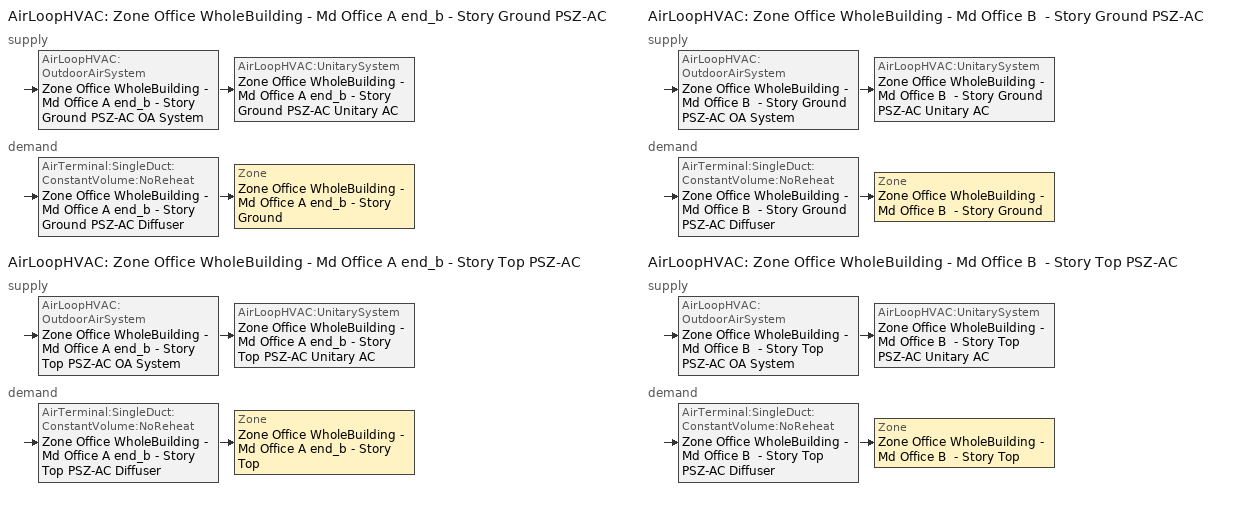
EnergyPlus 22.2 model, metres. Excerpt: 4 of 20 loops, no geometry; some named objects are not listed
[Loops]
AirLoopHVAC 'Zone Office WholeBuilding - Md Office A end_b - Story Ground PSZ-AC'
 supply: AirLoopHVAC:OutdoorAirSystem 'Zone Office WholeBuilding - Md Office A end_b - Story Ground PSZ-AC OA System' > AirLoopHVAC:UnitarySystem 'Zone Office WholeBuilding - Md Office A end_b - Story Ground PSZ-AC Unitary AC'
 demand: AirTerminal:SingleDuct:ConstantVolume:NoReheat 'Zone Office WholeBuilding - Md Office A end_b - Story Ground PSZ-AC Diffuser' > Zone 'Zone Office WholeBuilding - Md Office A end_b - Story Ground'
AirLoopHVAC 'Zone Office WholeBuilding - Md Office A end_b - Story Top PSZ-AC'
 supply: AirLoopHVAC:OutdoorAirSystem 'Zone Office WholeBuilding - Md Office A end_b - Story Top PSZ-AC OA System' > AirLoopHVAC:UnitarySystem 'Zone Office WholeBuilding - Md Office A end_b - Story Top PSZ-AC Unitary AC'
 demand: AirTerminal:SingleDuct:ConstantVolume:NoReheat 'Zone Office WholeBuilding - Md Office A end_b - Story Top PSZ-AC Diffuser' > Zone 'Zone Office WholeBuilding - Md Office A end_b - Story Top'
AirLoopHVAC 'Zone Office WholeBuilding - Md Office B  - Story Ground PSZ-AC'
 supply: AirLoopHVAC:OutdoorAirSystem 'Zone Office WholeBuilding - Md Office B  - Story Ground PSZ-AC OA System' > AirLoopHVAC:UnitarySystem 'Zone Office WholeBuilding - Md Office B  - Story Ground PSZ-AC Unitary AC'
 demand: AirTerminal:SingleDuct:ConstantVolume:NoReheat 'Zone Office WholeBuilding - Md Office B  - Story Ground PSZ-AC Diffuser' > Zone 'Zone Office WholeBuilding - Md Office B  - Story Ground'
AirLoopHVAC 'Zone Office WholeBuilding - Md Office B  - Story Top PSZ-AC'
 supply: AirLoopHVAC:OutdoorAirSystem 'Zone Office WholeBuilding - Md Office B  - Story Top PSZ-AC OA System' > AirLoopHVAC:UnitarySystem 'Zone Office WholeBuilding - Md Office B  - Story Top PSZ-AC Unitary AC'
 demand: AirTerminal:SingleDuct:ConstantVolume:NoReheat 'Zone Office WholeBuilding - Md Office B  - Story Top PSZ-AC Diffuser' > Zone 'Zone Office WholeBuilding - Md Office B  - Story Top'
[SizingPeriod:DesignDay] Day of Month=21; Day Type=SummerDesignDay; Dry-Bulb Temperature Range Modifier Type=DefaultMultipliers; Humidity Condition Type=Wetbulb; Barometric Pressure {Pa}=100917; Wind Speed {m/s}=5; Wind Direction {deg}=320; Rain Indicator=No; Snow Indicator=No; Daylight Saving Time Indicator=No; Solar Model Indicator=ASHRAETau; Begin Environment Reset Mode=FullResetAtBeginEnvironment
Name | Month | Maximum Dry-Bulb Temperature {C} | Daily Dry-Bulb Temperature Range {deltaC} | Wetbulb or DewPoint at Maximum Dry-Bulb {C} | ASHRAE Clear Sky Optical Depth for Beam Irradiance (taub) | ASHRAE Clear Sky Optical Depth for Diffuse Irradiance (taud)
Kodiak April .4% Condns WB=>MCDB | 4 | 11.4 | 5.4 | 8 | 0.323 | 2.439
Kodiak August .4% Condns DB=>MCWB | 8 | 22.6 | 6.3 | 16 | 0.322 | 2.497
Kodiak August .4% Condns WB=>MCDB | 8 | 21.4 | 6.3 | 16.9 | 0.322 | 2.497
Kodiak December .4% Condns DB=>MCWB | 12 | 6.9 | 5.1 | 5.6 | 0.359 | 2.403
Kodiak December .4% Condns WB=>MCDB | 12 | 6.5 | 5.1 | 6.2 | 0.359 | 2.403
Kodiak February .4% Condns DB=>MCWB | 2 | 6.9 | 4.9 | 4.6 | 0.336 | 2.429
Kodiak February .4% Condns WB=>MCDB | 2 | 6.1 | 4.9 | 5.5 | 0.336 | 2.429
Kodiak January .4% Condns DB=>MCWB | 1 | 6.8 | 4.7 | 4 | 0.326 | 2.48
Kodiak January .4% Condns WB=>MCDB | 1 | 5.7 | 4.7 | 5.5 | 0.326 | 2.48
Kodiak July .4% Condns DB=>MCWB | 7 | 24.2 | 5.5 | 16.2 | 0.316 | 2.499
Kodiak July .4% Condns WB=>MCDB | 7 | 22.8 | 5.5 | 16.6 | 0.316 | 2.499
Kodiak June .4% Condns DB=>MCWB | 6 | 22.3 | 5.4 | 13.8 | 0.317 | 2.453
Kodiak June .4% Condns WB=>MCDB | 6 | 20.3 | 5.4 | 14.7 | 0.317 | 2.453
Kodiak March .4% Condns DB=>MCWB | 3 | 8.3 | 5.5 | 3.9 | 0.337 | 2.384
Kodiak March .4% Condns WB=>MCDB | 3 | 6.3 | 5.5 | 5.2 | 0.337 | 2.384
Kodiak May .4% Condns DB=>MCWB | 5 | 18.8 | 5.9 | 10.5 | 0.314 | 2.447
Kodiak May .4% Condns WB=>MCDB | 5 | 17 | 5.9 | 11.2 | 0.314 | 2.447
Kodiak November .4% Condns DB=>MCWB | 11 | 9.4 | 5.3 | 7.3 | 0.358 | 2.388
Kodiak November .4% Condns WB=>MCDB | 11 | 8.7 | 5.3 | 8.2 | 0.358 | 2.388
Kodiak October .4% Condns DB=>MCWB | 10 | 12.6 | 6.2 | 9.4 | 0.34 | 2.431
Kodiak October .4% Condns WB=>MCDB | 10 | 11.3 | 6.2 | 10.7 | 0.34 | 2.431
Kodiak September .4% Condns DB=>MCWB | 9 | 18 | 6.4 | 12.5 | 0.333 | 2.489
Kodiak September .4% Condns WB=>MCDB | 9 | 16.2 | 6.4 | 13.8 | 0.333 | 2.489
[ZoneControl:Thermostat] Temperature Difference Between Cutout And Setpoint {deltaC}=0
Name | Zone or ZoneList | Control Type Schedule | Control 1
Zone Office WholeBuilding - Md Office A end_b - Story Ground Thermostat | Zone Office WholeBuilding - Md Office A end_b - Story Ground | Zone Office WholeBuilding - Md Office A end_b - Story Ground Thermostat Schedule | Office WholeBuilding - Md Office - 90.1-2016 Thermostat 4
Zone Office WholeBuilding - Md Office A end_b - Story Top Thermostat | Zone Office WholeBuilding - Md Office A end_b - Story Top | Zone Office WholeBuilding - Md Office A end_b - Story Top Thermostat Schedule | Office WholeBuilding - Md Office - 90.1-2016 Thermostat 5
Zone Office WholeBuilding - Md Office B  - Story Ground Thermostat | Zone Office WholeBuilding - Md Office B  - Story Ground | Zone Office WholeBuilding - Md Office B  - Story Ground Thermostat Schedule | Office WholeBuilding - Md Office - 90.1-2016 Thermostat 6
Zone Office WholeBuilding - Md Office B  - Story Top Thermostat | Zone Office WholeBuilding - Md Office B  - Story Top | Zone Office WholeBuilding - Md Office B  - Story Top Thermostat Schedule | Office WholeBuilding - Md Office - 90.1-2016 Thermostat 7
[ThermostatSetpoint:DualSetpoint] Heating Setpoint Temperature Schedule=OfficeMedium HTGSETP_SCH_YES_OPTIMUM; Cooling Setpoint Temperature Schedule=OfficeMedium CLGSETP_SCH_YES_OPTIMUM
Office WholeBuilding - Md Office - 90.1-2016 Thermostat 4; Office WholeBuilding - Md Office - 90.1-2016 Thermostat 5; Office WholeBuilding - Md Office - 90.1-2016 Thermostat 6; Office WholeBuilding - Md Office - 90.1-2016 Thermostat 7
[AirTerminal:SingleDuct:ConstantVolume:NoReheat] Availability Schedule=Always On Discrete; Maximum Air Flow Rate {m3/s}=AutoSize
Zone Office WholeBuilding - Md Office A end_b - Story Ground PSZ-AC Diffuser; Zone Office WholeBuilding - Md Office A end_b - Story Top PSZ-AC Diffuser; Zone Office WholeBuilding - Md Office B  - Story Ground PSZ-AC Diffuser; Zone Office WholeBuilding - Md Office B  - Story Top PSZ-AC Diffuser
[Zone equipment]
Zone Office WholeBuilding - Md Office A end_b - Story Ground: Zone Office WholeBuilding - Md Office A end_b - Story Ground PSZ-AC Diffuser
Zone Office WholeBuilding - Md Office A end_b - Story Top: Zone Office WholeBuilding - Md Office A end_b - Story Top PSZ-AC Diffuser
Zone Office WholeBuilding - Md Office B  - Story Ground: Zone Office WholeBuilding - Md Office B  - Story Ground PSZ-AC Diffuser
Zone Office WholeBuilding - Md Office B  - Story Top: Zone Office WholeBuilding - Md Office B  - Story Top PSZ-AC Diffuser
[Sizing:Zone] Zone Cooling Design Supply Air Temperature Input Method=SupplyAirTemperature; Zone Cooling Design Supply Air Temperature {C}=12.7778; Zone Cooling Design Supply Air Temperature Difference {deltaC}=11.11; Zone Heating Design Supply Air Temperature Input Method=SupplyAirTemperature; Zone Heating Design Supply Air Temperature {C}=50; Zone Heating Design Supply Air Temperature Difference {deltaC}=11.11; Zone Cooling Design Supply Air Humidity Ratio {kgWater/kgDryAir}=0.0085; Zone Heating Design Supply Air Humidity Ratio {kgWater/kgDryAir}=0.008; Cooling Design Air Flow Method=DesignDay; Cooling Design Air Flow Rate {m3/s}=0; Cooling Minimum Air Flow per Zone Floor Area {m3/s-m2}=0.000762; Cooling Minimum Air Flow {m3/s}=0; Cooling Minimum Air Flow Fraction=0; Heating Design Air Flow Method=DesignDay; Heating Design Air Flow Rate {m3/s}=0; Heating Maximum Air Flow per Zone Floor Area {m3/s-m2}=0.002032; Heating Maximum Air Flow {m3/s}=0.141576; Heating Maximum Air Flow Fraction=0.3; Account for Dedicated Outdoor Air System=No; Zone Load Sizing Method=Sensible Load Only No Latent Load; Zone Latent Cooling Design Supply Air Humidity Ratio Input Method=HumidityRatioDifference; Zone Cooling Design Supply Air Humidity Ratio Difference {kgWater/kgDryAir}=0.005; Zone Latent Heating Design Supply Air Humidity Ratio Input Method=HumidityRatioDifference; Zone Humidification Design Supply Air Humidity Ratio Difference {kgWater/kgDryAir}=0.005
Name | Design Specification Outdoor Air Object
Zone Office WholeBuilding - Md Office A end_b - Story Ground | Zone Office WholeBuilding - Md Office A end_b - Story Ground DSOA Space List
Zone Office WholeBuilding - Md Office A end_b - Story Top | Zone Office WholeBuilding - Md Office A end_b - Story Top DSOA Space List
Zone Office WholeBuilding - Md Office B  - Story Ground | Zone Office WholeBuilding - Md Office B  - Story Ground DSOA Space List
Zone Office WholeBuilding - Md Office B  - Story Top | Zone Office WholeBuilding - Md Office B  - Story Top DSOA Space List
[Controller:MechanicalVentilation] Demand Controlled Ventilation=No; System Outdoor Air Method=ZoneSum; Design Specification Outdoor Air Object Name 1=Office WholeBuilding - Md Office Ventilation
Name | Availability Schedule | Zone or ZoneList Name 1
Controller Mechanical Ventilation 3 | Zone Office WholeBuilding - Md Office A end_b - Story Ground PSZ-AC Occ Sch | Zone Office WholeBuilding - Md Office A end_b - Story Ground
Controller Mechanical Ventilation 12 | Zone Office WholeBuilding - Md Office A end_b - Story Top PSZ-AC Occ Sch | Zone Office WholeBuilding - Md Office A end_b - Story Top
Controller Mechanical Ventilation 4 | Zone Office WholeBuilding - Md Office B  - Story Ground PSZ-AC Occ Sch | Zone Office WholeBuilding - Md Office B  - Story Ground
Controller Mechanical Ventilation 13 | Zone Office WholeBuilding - Md Office B  - Story Top PSZ-AC Occ Sch | Zone Office WholeBuilding - Md Office B  - Story Top
[DesignSpecification:OutdoorAir]
Office WholeBuilding - Md Office Ventilation: Outdoor Air Method=Sum; Outdoor Air Flow per Person {m3/s-person}=0; Outdoor Air Flow per Zone Floor Area {m3/s-m2}=0.0004318; Outdoor Air Flow per Zone {m3/s}=0; Outdoor Air Flow Air Changes per Hour {1/hr}=0
[DesignSpecification:OutdoorAir:SpaceList] Space Design Specification Outdoor Air Object Name 1=Office WholeBuilding - Md Office Ventilation
Name | Space Name 1
Zone Office WholeBuilding - Md Office A end_b - Story Ground DSOA Space List | Office WholeBuilding - Md Office A end_b - Story Ground
Zone Office WholeBuilding - Md Office A end_b - Story Top DSOA Space List | Office WholeBuilding - Md Office A end_b - Story Top
Zone Office WholeBuilding - Md Office B  - Story Ground DSOA Space List | Office WholeBuilding - Md Office B  - Story Ground
Zone Office WholeBuilding - Md Office B  - Story Top DSOA Space List | Office WholeBuilding - Md Office B  - Story Top
[AirLoopHVAC] Design Supply Air Flow Rate {m3/s}=AutoSize; Design Return Air Flow Fraction of Supply Air Flow=1
Zone Office WholeBuilding - Md Office A end_b - Story Ground PSZ-AC; Zone Office WholeBuilding - Md Office A end_b - Story Top PSZ-AC; Zone Office WholeBuilding - Md Office B  - Story Ground PSZ-AC; Zone Office WholeBuilding - Md Office B  - Story Top PSZ-AC
[Sizing:System] Type of Load to Size On=Sensible; Design Outdoor Air Flow Rate {m3/s}=Autosize; Central Heating Maximum System Air Flow Ratio=1; Preheat Design Temperature {C}=7.22222; Preheat Design Humidity Ratio {kgWater/kgDryAir}=0.008; Precool Design Temperature {C}=12.7778; Precool Design Humidity Ratio {kgWater/kgDryAir}=0.008; Central Cooling Design Supply Air Temperature {C}=12.7778; Central Heating Design Supply Air Temperature {C}=50; Type of Zone Sum to Use=Coincident; 100% Outdoor Air in Cooling=No; 100% Outdoor Air in Heating=No; Central Cooling Design Supply Air Humidity Ratio {kgWater/kgDryAir}=0.0085; Central Heating Design Supply Air Humidity Ratio {kgWater/kgDryAir}=0.008; Cooling Supply Air Flow Rate Method=DesignDay; Cooling Supply Air Flow Rate {m3/s}=0; Cooling Supply Air Flow Rate Per Floor Area {m3/s-m2}=0.00996765; Cooling Fraction of Autosized Cooling Supply Air Flow Rate=1; Cooling Supply Air Flow Rate Per Unit Cooling Capacity {m3/s-W}=3.94755e-05; Heating Supply Air Flow Rate Method=DesignDay; Heating Supply Air Flow Rate {m3/s}=0; Heating Supply Air Flow Rate Per Floor Area {m3/s-m2}=0.00996765; Heating Fraction of Autosized Heating Supply Air Flow Rate=1; Heating Fraction of Autosized Cooling Supply Air Flow Rate=1; Heating Supply Air Flow Rate Per Unit Heating Capacity {m3/s-W}=3.15882e-05; System Outdoor Air Method=ZoneSum; Zone Maximum Outdoor Air Fraction=1; Cooling Design Capacity Method=CoolingDesignCapacity; Cooling Design Capacity {W}=Autosize; Cooling Design Capacity Per Floor Area {W/m2}=234.7; Fraction of Autosized Cooling Design Capacity=1; Heating Design Capacity Method=HeatingDesignCapacity; Heating Design Capacity {W}=Autosize; Heating Design Capacity Per Floor Area {W/m2}=157; Fraction of Autosized Heating Design Capacity=1; Central Cooling Capacity Control Method=OnOff; Occupant Diversity=Autosize
Zone Office WholeBuilding - Md Office A end_b - Story Ground PSZ-AC; Zone Office WholeBuilding - Md Office A end_b - Story Top PSZ-AC; Zone Office WholeBuilding - Md Office B  - Story Ground PSZ-AC; Zone Office WholeBuilding - Md Office B  - Story Top PSZ-AC
[Controller:OutdoorAir] Minimum Outdoor Air Flow Rate {m3/s}=Autosize; Maximum Outdoor Air Flow Rate {m3/s}=Autosize; Economizer Control Type=NoEconomizer; Economizer Control Action Type=ModulateFlow; Economizer Maximum Limit Dry-Bulb Temperature {C}=28; Economizer Maximum Limit Enthalpy {J/kg}=64000; Lockout Type=LockoutWithHeating; Minimum Limit Type=FixedMinimum; High Humidity Control=No; Control High Indoor Humidity Based on Outdoor Humidity Ratio=Yes; Heat Recovery Bypass Control Type=BypassWhenWithinEconomizerLimits
Name | Minimum Outdoor Air Schedule | Maximum Fraction of Outdoor Air Schedule | Mechanical Ventilation Controller
Zone Office WholeBuilding - Md Office A end_b - Story Ground PSZ-AC OA System Controller | Zone Office WholeBuilding - Md Office A end_b - Story Ground PSZ-AC Occ Sch | ZoneOfficeWholeBuildingMdOfficeAendbStoryGroundPSZACmaxOASch | Controller Mechanical Ventilation 3
Zone Office WholeBuilding - Md Office A end_b - Story Top PSZ-AC OA System Controller | Zone Office WholeBuilding - Md Office A end_b - Story Top PSZ-AC Occ Sch | ZoneOfficeWholeBuildingMdOfficeAendbStoryTopPSZACmaxOASch | Controller Mechanical Ventilation 12
Zone Office WholeBuilding - Md Office B  - Story Ground PSZ-AC OA System Controller | Zone Office WholeBuilding - Md Office B  - Story Ground PSZ-AC Occ Sch | ZoneOfficeWholeBuildingMdOfficeBStoryGroundPSZACmaxOASch | Controller Mechanical Ventilation 4
Zone Office WholeBuilding - Md Office B  - Story Top PSZ-AC OA System Controller | Zone Office WholeBuilding - Md Office B  - Story Top PSZ-AC Occ Sch | ZoneOfficeWholeBuildingMdOfficeBStoryTopPSZACmaxOASch | Controller Mechanical Ventilation 13
[SetpointManager:MixedAir] Control Variable=Temperature
Name | Setpoint Node or NodeList
Zone Office WholeBuilding - Md Office A end_b - Story Ground PSZ-AC Mixed Air Node OS Default SPM | Zone Office WholeBuilding - Md Office A end_b - Story Ground PSZ-AC Mixed Air Node
Zone Office WholeBuilding - Md Office A end_b - Story Top PSZ-AC Mixed Air Node OS Default SPM | Zone Office WholeBuilding - Md Office A end_b - Story Top PSZ-AC Mixed Air Node
Zone Office WholeBuilding - Md Office B  - Story Ground PSZ-AC Mixed Air Node OS Default SPM | Zone Office WholeBuilding - Md Office B  - Story Ground PSZ-AC Mixed Air Node
Zone Office WholeBuilding - Md Office B  - Story Top PSZ-AC Mixed Air Node OS Default SPM | Zone Office WholeBuilding - Md Office B  - Story Top PSZ-AC Mixed Air Node
[AirLoopHVAC:UnitarySystem] Control Type=Load; Dehumidification Control Type=None; Availability Schedule=Always On Discrete; Fan Placement=DrawThrough; DX Heating Coil Sizing Ratio=1; Use DOAS DX Cooling Coil=No; Minimum Supply Air Temperature {C}=2; Latent Load Control=SensibleOnlyLoadControl; Cooling Supply Air Flow Rate {m3/s}=Autosize; Heating Supply Air Flow Rate {m3/s}=Autosize; No Load Supply Air Flow Rate {m3/s}=Autosize; Maximum Supply Air Temperature {C}=80; Maximum Outdoor Dry-Bulb Temperature for Supplemental Heater Operation {C}=21; Maximum Cycling Rate {cycles/hr}=2.5; Heat Pump Time Constant {s}=60; Fraction of On-Cycle Power Use=0.01; Heat Pump Fan Delay Time {s}=60; Ancillary On-Cycle Electric Power {W}=0; Ancillary Off-Cycle Electric Power {W}=0
Name | Controlling Zone or Thermostat Location | Supply Fan | Supply Air Fan Operating Mode Schedule | Heating Coil | Cooling Coil | Supplemental Heating Coil
Zone Office WholeBuilding - Md Office A end_b - Story Ground PSZ-AC Unitary AC | Zone Office WholeBuilding - Md Office A end_b - Story Ground | Zone Office WholeBuilding - Md Office A end_b - Story Ground PSZ-AC Fan | Zone Office WholeBuilding - Md Office A end_b - Story Ground PSZ-AC Occ Sch | Zone Office WholeBuilding - Md Office A end_b - Story Ground PSZ-AC Gas Htg Coil 21kBtu/hr 0.8 Thermal Eff | Zone Office WholeBuilding - Md Office A end_b - Story Ground PSZ-AC 1spd DX AC Clg Coil 9kBtu/hr 14.0SEER | Zone Office WholeBuilding - Md Office A end_b - Story Ground PSZ-AC No Heat
Zone Office WholeBuilding - Md Office A end_b - Story Top PSZ-AC Unitary AC | Zone Office WholeBuilding - Md Office A end_b - Story Top | Zone Office WholeBuilding - Md Office A end_b - Story Top PSZ-AC Fan | Zone Office WholeBuilding - Md Office A end_b - Story Top PSZ-AC Occ Sch | Zone Office WholeBuilding - Md Office A end_b - Story Top PSZ-AC Gas Htg Coil 27kBtu/hr 0.8 Thermal Eff | Zone Office WholeBuilding - Md Office A end_b - Story Top PSZ-AC 1spd DX AC Clg Coil 11kBtu/hr 14.0SEER | Zone Office WholeBuilding - Md Office A end_b - Story Top PSZ-AC No Heat
Zone Office WholeBuilding - Md Office B  - Story Ground PSZ-AC Unitary AC | Zone Office WholeBuilding - Md Office B  - Story Ground | Zone Office WholeBuilding - Md Office B  - Story Ground PSZ-AC Fan | Zone Office WholeBuilding - Md Office B  - Story Ground PSZ-AC Occ Sch | Zone Office WholeBuilding - Md Office B  - Story Ground PSZ-AC Gas Htg Coil 39kBtu/hr 0.8 Thermal Eff | Zone Office WholeBuilding - Md Office B  - Story Ground PSZ-AC 1spd DX AC Clg Coil 16kBtu/hr 14.0SEER | Zone Office WholeBuilding - Md Office B  - Story Ground PSZ-AC No Heat
Zone Office WholeBuilding - Md Office B  - Story Top PSZ-AC Unitary AC | Zone Office WholeBuilding - Md Office B  - Story Top | Zone Office WholeBuilding - Md Office B  - Story Top PSZ-AC Fan | Zone Office WholeBuilding - Md Office B  - Story Top PSZ-AC Occ Sch | Zone Office WholeBuilding - Md Office B  - Story Top PSZ-AC Gas Htg Coil 41kBtu/hr 0.8 Thermal Eff | Zone Office WholeBuilding - Md Office B  - Story Top PSZ-AC 1spd DX AC Clg Coil 16kBtu/hr 14.0SEER | Zone Office WholeBuilding - Md Office B  - Story Top PSZ-AC No Heat
[Fan:OnOff] Availability Schedule=Always On Discrete; Fan Total Efficiency=0.55575; Pressure Rise {Pa}=622.722; Maximum Flow Rate {m3/s}=Autosize; Motor Efficiency=0.855; Motor In Airstream Fraction=1
Name | Fan Power Ratio Function of Speed Ratio Curve | Fan Efficiency Ratio Function of Speed Ratio Curve
Zone Office WholeBuilding - Md Office A end_b - Story Ground PSZ-AC Fan | Fan On Off Power Curve 2 | Fan On Off Efficiency Curve 2
Zone Office WholeBuilding - Md Office A end_b - Story Top PSZ-AC Fan | Fan On Off Power Curve 11 | Fan On Off Efficiency Curve 11
Zone Office WholeBuilding - Md Office B  - Story Ground PSZ-AC Fan | Fan On Off Power Curve 3 | Fan On Off Efficiency Curve 3
Zone Office WholeBuilding - Md Office B  - Story Top PSZ-AC Fan | Fan On Off Power Curve 12 | Fan On Off Efficiency Curve 12
[Coil:Heating:Fuel] Availability Schedule=Always On Discrete; Fuel Type=NaturalGas; Burner Efficiency=0.8; Nominal Capacity {W}=AutoSize; Parasitic Electric Load {W}=0; Parasitic Fuel Load {W}=0
Zone Office WholeBuilding - Md Office A end_b - Story Ground PSZ-AC Gas Htg Coil 21kBtu/hr 0.8 Thermal Eff; Zone Office WholeBuilding - Md Office A end_b - Story Top PSZ-AC Gas Htg Coil 27kBtu/hr 0.8 Thermal Eff; Zone Office WholeBuilding - Md Office B  - Story Ground PSZ-AC Gas Htg Coil 39kBtu/hr 0.8 Thermal Eff; Zone Office WholeBuilding - Md Office B  - Story Top PSZ-AC Gas Htg Coil 41kBtu/hr 0.8 Thermal Eff
[Coil:Cooling:DX:SingleSpeed] Availability Schedule=Always On Discrete; Gross Rated Total Cooling Capacity {W}=Autosize; Gross Rated Sensible Heat Ratio=Autosize; Gross Rated Cooling COP {W/W}=4.11713; Rated Air Flow Rate {m3/s}=Autosize; Rated Evaporator Fan Power Per Volume Flow Rate 2017 {W/(m3/s)}=773.3; Rated Evaporator Fan Power Per Volume Flow Rate 2023 {W/(m3/s)}=934.4; Total Cooling Capacity Function of Temperature Curve=PSZ-AC_Unitary_PackagecoolCapFT; Total Cooling Capacity Function of Flow Fraction Curve=PSZ-AC_Unitary_PackagecoolFFF; Energy Input Ratio Function of Temperature Curve=PSZ-AC DX Unitary Package EIRFT; Energy Input Ratio Function of Flow Fraction Curve=PSZ-AC_Unitary_PackagecoolEIRFFF; Part Load Fraction Correlation Curve=PSZ-AC_Unitary_PackagecoolPLR; Minimum Outdoor Dry-Bulb Temperature for Compressor Operation {C}=-25; Nominal Time for Condensate Removal to Begin {s}=0; Ratio of Initial Moisture Evaporation Rate and Steady State Latent Capacity=0; Maximum Cycling Rate {cycles/hr}=0; Latent Capacity Time Constant {s}=0; Condenser Type=AirCooled; Evaporative Condenser Effectiveness=0.9; Evaporative Condenser Air Flow Rate {m3/s}=Autosize; Evaporative Condenser Pump Rated Power Consumption {W}=Autosize; Crankcase Heater Capacity {W}=0; Maximum Outdoor Dry-Bulb Temperature for Crankcase Heater Operation {C}=10; Basin Heater Capacity {W/K}=0; Basin Heater Setpoint Temperature {C}=2
Zone Office WholeBuilding - Md Office A end_b - Story Ground PSZ-AC 1spd DX AC Clg Coil 9kBtu/hr 14.0SEER; Zone Office WholeBuilding - Md Office A end_b - Story Top PSZ-AC 1spd DX AC Clg Coil 11kBtu/hr 14.0SEER; Zone Office WholeBuilding - Md Office B  - Story Ground PSZ-AC 1spd DX AC Clg Coil 16kBtu/hr 14.0SEER; Zone Office WholeBuilding - Md Office B  - Story Top PSZ-AC 1spd DX AC Clg Coil 16kBtu/hr 14.0SEER
[Coil:Heating:Electric] Availability Schedule=Always Off Discrete; Efficiency=1; Nominal Capacity {W}=0
Zone Office WholeBuilding - Md Office A end_b - Story Ground PSZ-AC No Heat; Zone Office WholeBuilding - Md Office A end_b - Story Top PSZ-AC No Heat; Zone Office WholeBuilding - Md Office B  - Story Ground PSZ-AC No Heat; Zone Office WholeBuilding - Md Office B  - Story Top PSZ-AC No Heat
[SetpointManager:SingleZone:Reheat] Control Variable=Temperature; Minimum Supply Air Temperature {C}=12.7778; Maximum Supply Air Temperature {C}=50
Name | Control Zone | Setpoint Node or NodeList
Zone Office WholeBuilding - Md Office A end_b - Story Ground Setpoint Manager SZ Reheat | Zone Office WholeBuilding - Md Office A end_b - Story Ground | Zone Office WholeBuilding - Md Office A end_b - Story Ground PSZ-AC Supply Outlet Node
Zone Office WholeBuilding - Md Office A end_b - Story Top Setpoint Manager SZ Reheat | Zone Office WholeBuilding - Md Office A end_b - Story Top | Zone Office WholeBuilding - Md Office A end_b - Story Top PSZ-AC Supply Outlet Node
Zone Office WholeBuilding - Md Office B  - Story Ground Setpoint Manager SZ Reheat | Zone Office WholeBuilding - Md Office B  - Story Ground | Zone Office WholeBuilding - Md Office B  - Story Ground PSZ-AC Supply Outlet Node
Zone Office WholeBuilding - Md Office B  - Story Top Setpoint Manager SZ Reheat | Zone Office WholeBuilding - Md Office B  - Story Top | Zone Office WholeBuilding - Md Office B  - Story Top PSZ-AC Supply Outlet Node
[Schedule:Day:Interval]
OfficeMedium HTGSETP_SCH_YES_OPTIMUM Wkdy Day: Average, 04:30, 15.6, 04:40, 15.9667, 04:50, 16.3333, 05:00, 16.7, 05:10, 17.0667, 05:20, 17.4333, 05:30, 17.8, 05:40, 18.1667, 05:50, 18.5333, 06:00, 18.9, 06:10, 19.2667, 06:20, 19.6333, 06:30, 20, 06:40, 20.1667, 06:50, 20.3333, 07:00, 20.5, 07:10, 20.6667, 07:20, 20.8333, 07:30, 21, 21:00, 21, 21:10, 20.55, 21:20, 20.1, 21:30, 19.65, 21:40, 19.2, 21:50, 18.75, 22:00, 18.3, 22:10, 17.85, 22:20, 17.4, 22:30, 16.95, 22:40, 16.5, 22:50, 16.05, 23:00, 15.6, 24:00, 15.6
OfficeMedium HTGSETP_SCH_YES_OPTIMUM Sat Day: Average, 04:30, 15.6, 04:40, 15.9667, 04:50, 16.3333, 05:00, 16.7, 05:10, 17.0667, 05:20, 17.4333, 05:30, 17.8, 05:40, 18.1667, 05:50, 18.5333, 06:00, 18.9, 06:10, 19.2667, 06:20, 19.6333, 06:30, 20, 06:40, 20.1667, 06:50, 20.3333, 07:00, 20.5, 07:10, 20.6667, 07:20, 20.8333, 07:30, 21, 15:00, 21, 15:09, 20.775, 15:19, 20.55, 15:29, 20.325, 15:39, 20.1, 15:49, 19.875, 15:59, 19.65, 16:09, 19.425, 16:19, 19.2, 16:30, 18.975, 16:40, 18.75, 16:50, 18.525, 17:00, 18.3, 17:10, 18.075, 17:20, 17.85, 17:30, 17.625, 17:40, 17.4, 17:50, 17.175, 18:00, 16.95, 18:10, 16.725, 18:20, 16.5, 18:30, 16.275, 18:40, 16.05, 18:50, 15.825, 19:00, 15.6, 24:00, 15.6
OfficeMedium HTGSETP_SCH_YES_OPTIMUM Default: Average, 24:00, 15.6
OfficeMedium HTGSETP_SCH_YES_OPTIMUM Summer Design Day: No, 24:00, 15.6
OfficeMedium HTGSETP_SCH_YES_OPTIMUM Winter Design Day: No, 05:00, 15.6, 06:00, 17.6, 07:00, 19.6, 22:00, 21, 24:00, 15.6
OfficeMedium CLGSETP_SCH_YES_OPTIMUM Wkdy Day: Average, 04:30, 26.7, 04:40, 26.5167, 04:50, 26.3333, 05:00, 26.15, 05:10, 25.9667, 05:20, 25.7833, 05:30, 25.6, 05:40, 25.5, 05:50, 25.4, 06:00, 25.3, 06:10, 25.2, 06:20, 25.1, 06:30, 25, 06:40, 24.8333, 06:50, 24.6667, 07:00, 24.5, 07:10, 24.3333, 07:20, 24.1667, 07:30, 24, 21:00, 24, 21:10, 24.225, 21:20, 24.45, 21:30, 24.675, 21:40, 24.9, 21:50, 25.125, 22:00, 25.35, 22:10, 25.575, 22:20, 25.8, 22:30, 26.025, 22:40, 26.25, 22:50, 26.475, 23:00, 26.7, 24:00, 26.7
OfficeMedium CLGSETP_SCH_YES_OPTIMUM Sat Day: Average, 04:30, 26.7, 04:40, 26.5333, 04:50, 26.3667, 05:00, 26.2, 05:10, 26.0333, 05:20, 25.8667, 05:30, 25.7, 05:40, 25.5833, 05:50, 25.4667, 06:00, 25.35, 06:10, 25.2333, 06:20, 25.1167, 06:30, 25, 06:40, 24.8333, 06:50, 24.6667, 07:00, 24.5, 07:10, 24.3333, 07:20, 24.1667, 07:30, 24, 15:00, 24, 15:09, 24.1125, 15:19, 24.225, 15:29, 24.3375, 15:39, 24.45, 15:49, 24.5625, 15:59, 24.675, 16:09, 24.7875, 16:19, 24.9, 16:30, 25.0125, 16:40, 25.125, 16:50, 25.2375, 17:00, 25.35, 17:10, 25.4625, 17:20, 25.575, 17:30, 25.6875, 17:40, 25.8, 17:50, 25.9125, 18:00, 26.025, 18:10, 26.1375, 18:20, 26.25, 18:30, 26.3625, 18:40, 26.475, 18:50, 26.5875, 19:00, 26.7, 24:00, 26.7
OfficeMedium CLGSETP_SCH_YES_OPTIMUM Default: Average, 24:00, 26.7
OfficeMedium CLGSETP_SCH_YES_OPTIMUM Summer Design Day: No, 05:00, 26.7, 06:00, 25.7, 07:00, 25, 22:00, 24, 24:00, 26.7
OfficeMedium CLGSETP_SCH_YES_OPTIMUM Winter Design Day: No, 24:00, 26.7
Zone Office WholeBuilding - Md Office A end_b - Story Ground PSZ-AC Occ Sch Friday; Zone Office WholeBuilding - Md Office A end_b - Story Ground PSZ-AC Occ Sch Default; Zone Office WholeBuilding - Md Office A end_b - Story Top PSZ-AC Occ Sch Friday; Zone Office WholeBuilding - Md Office A end_b - Story Top PSZ-AC Occ Sch Default; Zone Office WholeBuilding - Md Office B  - Story Ground PSZ-AC Occ Sch Friday; Zone Office WholeBuilding - Md Office B  - Story Ground PSZ-AC Occ Sch Default; Zone Office WholeBuilding - Md Office B  - Story Top PSZ-AC Occ Sch Friday; Zone Office WholeBuilding - Md Office B  - Story Top PSZ-AC Occ Sch Default: No, 06:50, 0, 18:10, 1, 24:00, 0
Zone Office WholeBuilding - Md Office A end_b - Story Ground PSZ-AC Occ Sch Saturday; Zone Office WholeBuilding - Md Office A end_b - Story Top PSZ-AC Occ Sch Saturday; Zone Office WholeBuilding - Md Office B  - Story Ground PSZ-AC Occ Sch Saturday; Zone Office WholeBuilding - Md Office B  - Story Top PSZ-AC Occ Sch Saturday: No, 07:20, 0, 12:59, 1, 24:00, 0
Zone Office WholeBuilding - Md Office A end_b - Story Ground PSZ-AC Occ Sch Sunday; Zone Office WholeBuilding - Md Office A end_b - Story Top PSZ-AC Occ Sch Sunday; Zone Office WholeBuilding - Md Office B  - Story Ground PSZ-AC Occ Sch Sunday; Zone Office WholeBuilding - Md Office B  - Story Top PSZ-AC Occ Sch Sunday: No, 24:00, 0
Zone Office WholeBuilding - Md Office A end_b - Story Ground PSZ-AC Occ Sch Summer Design Day; Zone Office WholeBuilding - Md Office A end_b - Story Ground PSZ-AC Occ Sch Winter Design Day; Zone Office WholeBuilding - Md Office A end_b - Story Top PSZ-AC Occ Sch Summer Design Day; Zone Office WholeBuilding - Md Office A end_b - Story Top PSZ-AC Occ Sch Winter Design Day; Zone Office WholeBuilding - Md Office B  - Story Ground PSZ-AC Occ Sch Summer Design Day; Zone Office WholeBuilding - Md Office B  - Story Ground PSZ-AC Occ Sch Winter Design Day; Zone Office WholeBuilding - Md Office B  - Story Top PSZ-AC Occ Sch Summer Design Day; Zone Office WholeBuilding - Md Office B  - Story Top PSZ-AC Occ Sch Winter Design Day: No, 24:00, 1
ZoneOfficeWholeBuildingMdOfficeAendbStoryGroundPSZACmaxOASchDefault; ZoneOfficeWholeBuildingMdOfficeAendbStoryTopPSZACmaxOASchDefault; ZoneOfficeWholeBuildingMdOfficeBStoryGroundPSZACmaxOASchDefault; ZoneOfficeWholeBuildingMdOfficeBStoryTopPSZACmaxOASchDefault: No, 24:00, 0.7
[Schedule:Week:Daily]
OfficeMedium HTGSETP_SCH_YES_OPTIMUM Week Rule - Jan1-Jan4: OfficeMedium HTGSETP_SCH_YES_OPTIMUM Wkdy Day, OfficeMedium HTGSETP_SCH_YES_OPTIMUM Wkdy Day, OfficeMedium HTGSETP_SCH_YES_OPTIMUM Wkdy Day, OfficeMedium HTGSETP_SCH_YES_OPTIMUM Wkdy Day, OfficeMedium HTGSETP_SCH_YES_OPTIMUM Wkdy Day, OfficeMedium HTGSETP_SCH_YES_OPTIMUM Wkdy Day, OfficeMedium HTGSETP_SCH_YES_OPTIMUM Sat Day, OfficeMedium HTGSETP_SCH_YES_OPTIMUM Default, OfficeMedium HTGSETP_SCH_YES_OPTIMUM Summer Design Day, OfficeMedium HTGSETP_SCH_YES_OPTIMUM Winter Design Day, OfficeMedium HTGSETP_SCH_YES_OPTIMUM Default, OfficeMedium HTGSETP_SCH_YES_OPTIMUM Default
OfficeMedium HTGSETP_SCH_YES_OPTIMUM Week Rule - Jan5-Dec31: OfficeMedium HTGSETP_SCH_YES_OPTIMUM Default, OfficeMedium HTGSETP_SCH_YES_OPTIMUM Wkdy Day, OfficeMedium HTGSETP_SCH_YES_OPTIMUM Wkdy Day, OfficeMedium HTGSETP_SCH_YES_OPTIMUM Wkdy Day, OfficeMedium HTGSETP_SCH_YES_OPTIMUM Wkdy Day, OfficeMedium HTGSETP_SCH_YES_OPTIMUM Wkdy Day, OfficeMedium HTGSETP_SCH_YES_OPTIMUM Sat Day, OfficeMedium HTGSETP_SCH_YES_OPTIMUM Default, OfficeMedium HTGSETP_SCH_YES_OPTIMUM Summer Design Day, OfficeMedium HTGSETP_SCH_YES_OPTIMUM Winter Design Day, OfficeMedium HTGSETP_SCH_YES_OPTIMUM Default, OfficeMedium HTGSETP_SCH_YES_OPTIMUM Default
OfficeMedium CLGSETP_SCH_YES_OPTIMUM Week Rule - Jan1-Jan4: OfficeMedium CLGSETP_SCH_YES_OPTIMUM Wkdy Day, OfficeMedium CLGSETP_SCH_YES_OPTIMUM Wkdy Day, OfficeMedium CLGSETP_SCH_YES_OPTIMUM Wkdy Day, OfficeMedium CLGSETP_SCH_YES_OPTIMUM Wkdy Day, OfficeMedium CLGSETP_SCH_YES_OPTIMUM Wkdy Day, OfficeMedium CLGSETP_SCH_YES_OPTIMUM Wkdy Day, OfficeMedium CLGSETP_SCH_YES_OPTIMUM Sat Day, OfficeMedium CLGSETP_SCH_YES_OPTIMUM Default, OfficeMedium CLGSETP_SCH_YES_OPTIMUM Summer Design Day, OfficeMedium CLGSETP_SCH_YES_OPTIMUM Winter Design Day, OfficeMedium CLGSETP_SCH_YES_OPTIMUM Default, OfficeMedium CLGSETP_SCH_YES_OPTIMUM Default
OfficeMedium CLGSETP_SCH_YES_OPTIMUM Week Rule - Jan5-Dec31: OfficeMedium CLGSETP_SCH_YES_OPTIMUM Default, OfficeMedium CLGSETP_SCH_YES_OPTIMUM Wkdy Day, OfficeMedium CLGSETP_SCH_YES_OPTIMUM Wkdy Day, OfficeMedium CLGSETP_SCH_YES_OPTIMUM Wkdy Day, OfficeMedium CLGSETP_SCH_YES_OPTIMUM Wkdy Day, OfficeMedium CLGSETP_SCH_YES_OPTIMUM Wkdy Day, OfficeMedium CLGSETP_SCH_YES_OPTIMUM Sat Day, OfficeMedium CLGSETP_SCH_YES_OPTIMUM Default, OfficeMedium CLGSETP_SCH_YES_OPTIMUM Summer Design Day, OfficeMedium CLGSETP_SCH_YES_OPTIMUM Winter Design Day, OfficeMedium CLGSETP_SCH_YES_OPTIMUM Default, OfficeMedium CLGSETP_SCH_YES_OPTIMUM Default
Zone Office WholeBuilding - Md Office A end_b - Story Ground PSZ-AC Occ Sch Week Rule - Jan1-Jan4: Zone Office WholeBuilding - Md Office A end_b - Story Ground PSZ-AC Occ Sch Friday, Zone Office WholeBuilding - Md Office A end_b - Story Ground PSZ-AC Occ Sch Friday, Zone Office WholeBuilding - Md Office A end_b - Story Ground PSZ-AC Occ Sch Friday, Zone Office WholeBuilding - Md Office A end_b - Story Ground PSZ-AC Occ Sch Friday, Zone Office WholeBuilding - Md Office A end_b - Story Ground PSZ-AC Occ Sch Default, Zone Office WholeBuilding - Md Office A end_b - Story Ground PSZ-AC Occ Sch Friday, Zone Office WholeBuilding - Md Office A end_b - Story Ground PSZ-AC Occ Sch Saturday, Zone Office WholeBuilding - Md Office A end_b - Story Ground PSZ-AC Occ Sch Default, Zone Office WholeBuilding - Md Office A end_b - Story Ground PSZ-AC Occ Sch Summer Design Day, Zone Office WholeBuilding - Md Office A end_b - Story Ground PSZ-AC Occ Sch Winter Design Day, Zone Office WholeBuilding - Md Office A end_b - Story Ground PSZ-AC Occ Sch Default, Zone Office WholeBuilding - Md Office A end_b - Story Ground PSZ-AC Occ Sch Default
Zone Office WholeBuilding - Md Office A end_b - Story Ground PSZ-AC Occ Sch Week Rule - Jan5-Dec31: Zone Office WholeBuilding - Md Office A end_b - Story Ground PSZ-AC Occ Sch Sunday, Zone Office WholeBuilding - Md Office A end_b - Story Ground PSZ-AC Occ Sch Friday, Zone Office WholeBuilding - Md Office A end_b - Story Ground PSZ-AC Occ Sch Friday, Zone Office WholeBuilding - Md Office A end_b - Story Ground PSZ-AC Occ Sch Friday, Zone Office WholeBuilding - Md Office A end_b - Story Ground PSZ-AC Occ Sch Default, Zone Office WholeBuilding - Md Office A end_b - Story Ground PSZ-AC Occ Sch Friday, Zone Office WholeBuilding - Md Office A end_b - Story Ground PSZ-AC Occ Sch Saturday, Zone Office WholeBuilding - Md Office A end_b - Story Ground PSZ-AC Occ Sch Default, Zone Office WholeBuilding - Md Office A end_b - Story Ground PSZ-AC Occ Sch Summer Design Day, Zone Office WholeBuilding - Md Office A end_b - Story Ground PSZ-AC Occ Sch Winter Design Day, Zone Office WholeBuilding - Md Office A end_b - Story Ground PSZ-AC Occ Sch Default, Zone Office WholeBuilding - Md Office A end_b - Story Ground PSZ-AC Occ Sch Default
Zone Office WholeBuilding - Md Office A end_b - Story Top PSZ-AC Occ Sch Week Rule - Jan1-Jan4: Zone Office WholeBuilding - Md Office A end_b - Story Top PSZ-AC Occ Sch Friday, Zone Office WholeBuilding - Md Office A end_b - Story Top PSZ-AC Occ Sch Friday, Zone Office WholeBuilding - Md Office A end_b - Story Top PSZ-AC Occ Sch Friday, Zone Office WholeBuilding - Md Office A end_b - Story Top PSZ-AC Occ Sch Friday, Zone Office WholeBuilding - Md Office A end_b - Story Top PSZ-AC Occ Sch Default, Zone Office WholeBuilding - Md Office A end_b - Story Top PSZ-AC Occ Sch Friday, Zone Office WholeBuilding - Md Office A end_b - Story Top PSZ-AC Occ Sch Saturday, Zone Office WholeBuilding - Md Office A end_b - Story Top PSZ-AC Occ Sch Default, Zone Office WholeBuilding - Md Office A end_b - Story Top PSZ-AC Occ Sch Summer Design Day, Zone Office WholeBuilding - Md Office A end_b - Story Top PSZ-AC Occ Sch Winter Design Day, Zone Office WholeBuilding - Md Office A end_b - Story Top PSZ-AC Occ Sch Default, Zone Office WholeBuilding - Md Office A end_b - Story Top PSZ-AC Occ Sch Default
Zone Office WholeBuilding - Md Office A end_b - Story Top PSZ-AC Occ Sch Week Rule - Jan5-Dec31: Zone Office WholeBuilding - Md Office A end_b - Story Top PSZ-AC Occ Sch Sunday, Zone Office WholeBuilding - Md Office A end_b - Story Top PSZ-AC Occ Sch Friday, Zone Office WholeBuilding - Md Office A end_b - Story Top PSZ-AC Occ Sch Friday, Zone Office WholeBuilding - Md Office A end_b - Story Top PSZ-AC Occ Sch Friday, Zone Office WholeBuilding - Md Office A end_b - Story Top PSZ-AC Occ Sch Default, Zone Office WholeBuilding - Md Office A end_b - Story Top PSZ-AC Occ Sch Friday, Zone Office WholeBuilding - Md Office A end_b - Story Top PSZ-AC Occ Sch Saturday, Zone Office WholeBuilding - Md Office A end_b - Story Top PSZ-AC Occ Sch Default, Zone Office WholeBuilding - Md Office A end_b - Story Top PSZ-AC Occ Sch Summer Design Day, Zone Office WholeBuilding - Md Office A end_b - Story Top PSZ-AC Occ Sch Winter Design Day, Zone Office WholeBuilding - Md Office A end_b - Story Top PSZ-AC Occ Sch Default, Zone Office WholeBuilding - Md Office A end_b - Story Top PSZ-AC Occ Sch Default
Zone Office WholeBuilding - Md Office B  - Story Ground PSZ-AC Occ Sch Week Rule - Jan1-Jan4: Zone Office WholeBuilding - Md Office B  - Story Ground PSZ-AC Occ Sch Friday, Zone Office WholeBuilding - Md Office B  - Story Ground PSZ-AC Occ Sch Friday, Zone Office WholeBuilding - Md Office B  - Story Ground PSZ-AC Occ Sch Friday, Zone Office WholeBuilding - Md Office B  - Story Ground PSZ-AC Occ Sch Friday, Zone Office WholeBuilding - Md Office B  - Story Ground PSZ-AC Occ Sch Default, Zone Office WholeBuilding - Md Office B  - Story Ground PSZ-AC Occ Sch Friday, Zone Office WholeBuilding - Md Office B  - Story Ground PSZ-AC Occ Sch Saturday, Zone Office WholeBuilding - Md Office B  - Story Ground PSZ-AC Occ Sch Default, Zone Office WholeBuilding - Md Office B  - Story Ground PSZ-AC Occ Sch Summer Design Day, Zone Office WholeBuilding - Md Office B  - Story Ground PSZ-AC Occ Sch Winter Design Day, Zone Office WholeBuilding - Md Office B  - Story Ground PSZ-AC Occ Sch Default, Zone Office WholeBuilding - Md Office B  - Story Ground PSZ-AC Occ Sch Default
Zone Office WholeBuilding - Md Office B  - Story Ground PSZ-AC Occ Sch Week Rule - Jan5-Dec31: Zone Office WholeBuilding - Md Office B  - Story Ground PSZ-AC Occ Sch Sunday, Zone Office WholeBuilding - Md Office B  - Story Ground PSZ-AC Occ Sch Friday, Zone Office WholeBuilding - Md Office B  - Story Ground PSZ-AC Occ Sch Friday, Zone Office WholeBuilding - Md Office B  - Story Ground PSZ-AC Occ Sch Friday, Zone Office WholeBuilding - Md Office B  - Story Ground PSZ-AC Occ Sch Default, Zone Office WholeBuilding - Md Office B  - Story Ground PSZ-AC Occ Sch Friday, Zone Office WholeBuilding - Md Office B  - Story Ground PSZ-AC Occ Sch Saturday, Zone Office WholeBuilding - Md Office B  - Story Ground PSZ-AC Occ Sch Default, Zone Office WholeBuilding - Md Office B  - Story Ground PSZ-AC Occ Sch Summer Design Day, Zone Office WholeBuilding - Md Office B  - Story Ground PSZ-AC Occ Sch Winter Design Day, Zone Office WholeBuilding - Md Office B  - Story Ground PSZ-AC Occ Sch Default, Zone Office WholeBuilding - Md Office B  - Story Ground PSZ-AC Occ Sch Default
Zone Office WholeBuilding - Md Office B  - Story Top PSZ-AC Occ Sch Week Rule - Jan1-Jan4: Zone Office WholeBuilding - Md Office B  - Story Top PSZ-AC Occ Sch Friday, Zone Office WholeBuilding - Md Office B  - Story Top PSZ-AC Occ Sch Friday, Zone Office WholeBuilding - Md Office B  - Story Top PSZ-AC Occ Sch Friday, Zone Office WholeBuilding - Md Office B  - Story Top PSZ-AC Occ Sch Friday, Zone Office WholeBuilding - Md Office B  - Story Top PSZ-AC Occ Sch Default, Zone Office WholeBuilding - Md Office B  - Story Top PSZ-AC Occ Sch Friday, Zone Office WholeBuilding - Md Office B  - Story Top PSZ-AC Occ Sch Saturday, Zone Office WholeBuilding - Md Office B  - Story Top PSZ-AC Occ Sch Default, Zone Office WholeBuilding - Md Office B  - Story Top PSZ-AC Occ Sch Summer Design Day, Zone Office WholeBuilding - Md Office B  - Story Top PSZ-AC Occ Sch Winter Design Day, Zone Office WholeBuilding - Md Office B  - Story Top PSZ-AC Occ Sch Default, Zone Office WholeBuilding - Md Office B  - Story Top PSZ-AC Occ Sch Default
Zone Office WholeBuilding - Md Office B  - Story Top PSZ-AC Occ Sch Week Rule - Jan5-Dec31: Zone Office WholeBuilding - Md Office B  - Story Top PSZ-AC Occ Sch Sunday, Zone Office WholeBuilding - Md Office B  - Story Top PSZ-AC Occ Sch Friday, Zone Office WholeBuilding - Md Office B  - Story Top PSZ-AC Occ Sch Friday, Zone Office WholeBuilding - Md Office B  - Story Top PSZ-AC Occ Sch Friday, Zone Office WholeBuilding - Md Office B  - Story Top PSZ-AC Occ Sch Default, Zone Office WholeBuilding - Md Office B  - Story Top PSZ-AC Occ Sch Friday, Zone Office WholeBuilding - Md Office B  - Story Top PSZ-AC Occ Sch Saturday, Zone Office WholeBuilding - Md Office B  - Story Top PSZ-AC Occ Sch Default, Zone Office WholeBuilding - Md Office B  - Story Top PSZ-AC Occ Sch Summer Design Day, Zone Office WholeBuilding - Md Office B  - Story Top PSZ-AC Occ Sch Winter Design Day, Zone Office WholeBuilding - Md Office B  - Story Top PSZ-AC Occ Sch Default, Zone Office WholeBuilding - Md Office B  - Story Top PSZ-AC Occ Sch Default
ZoneOfficeWholeBuildingMdOfficeAendbStoryGroundPSZACmaxOASch Week Rule - Jan1-Dec31: ZoneOfficeWholeBuildingMdOfficeAendbStoryGroundPSZACmaxOASchDefault, ZoneOfficeWholeBuildingMdOfficeAendbStoryGroundPSZACmaxOASchDefault, ZoneOfficeWholeBuildingMdOfficeAendbStoryGroundPSZACmaxOASchDefault, ZoneOfficeWholeBuildingMdOfficeAendbStoryGroundPSZACmaxOASchDefault, ZoneOfficeWholeBuildingMdOfficeAendbStoryGroundPSZACmaxOASchDefault, ZoneOfficeWholeBuildingMdOfficeAendbStoryGroundPSZACmaxOASchDefault, ZoneOfficeWholeBuildingMdOfficeAendbStoryGroundPSZACmaxOASchDefault, ZoneOfficeWholeBuildingMdOfficeAendbStoryGroundPSZACmaxOASchDefault, ZoneOfficeWholeBuildingMdOfficeAendbStoryGroundPSZACmaxOASchDefault, ZoneOfficeWholeBuildingMdOfficeAendbStoryGroundPSZACmaxOASchDefault, ZoneOfficeWholeBuildingMdOfficeAendbStoryGroundPSZACmaxOASchDefault, ZoneOfficeWholeBuildingMdOfficeAendbStoryGroundPSZACmaxOASchDefault
ZoneOfficeWholeBuildingMdOfficeAendbStoryTopPSZACmaxOASch Week Rule - Jan1-Dec31: ZoneOfficeWholeBuildingMdOfficeAendbStoryTopPSZACmaxOASchDefault, ZoneOfficeWholeBuildingMdOfficeAendbStoryTopPSZACmaxOASchDefault, ZoneOfficeWholeBuildingMdOfficeAendbStoryTopPSZACmaxOASchDefault, ZoneOfficeWholeBuildingMdOfficeAendbStoryTopPSZACmaxOASchDefault, ZoneOfficeWholeBuildingMdOfficeAendbStoryTopPSZACmaxOASchDefault, ZoneOfficeWholeBuildingMdOfficeAendbStoryTopPSZACmaxOASchDefault, ZoneOfficeWholeBuildingMdOfficeAendbStoryTopPSZACmaxOASchDefault, ZoneOfficeWholeBuildingMdOfficeAendbStoryTopPSZACmaxOASchDefault, ZoneOfficeWholeBuildingMdOfficeAendbStoryTopPSZACmaxOASchDefault, ZoneOfficeWholeBuildingMdOfficeAendbStoryTopPSZACmaxOASchDefault, ZoneOfficeWholeBuildingMdOfficeAendbStoryTopPSZACmaxOASchDefault, ZoneOfficeWholeBuildingMdOfficeAendbStoryTopPSZACmaxOASchDefault
ZoneOfficeWholeBuildingMdOfficeBStoryGroundPSZACmaxOASch Week Rule - Jan1-Dec31: ZoneOfficeWholeBuildingMdOfficeBStoryGroundPSZACmaxOASchDefault, ZoneOfficeWholeBuildingMdOfficeBStoryGroundPSZACmaxOASchDefault, ZoneOfficeWholeBuildingMdOfficeBStoryGroundPSZACmaxOASchDefault, ZoneOfficeWholeBuildingMdOfficeBStoryGroundPSZACmaxOASchDefault, ZoneOfficeWholeBuildingMdOfficeBStoryGroundPSZACmaxOASchDefault, ZoneOfficeWholeBuildingMdOfficeBStoryGroundPSZACmaxOASchDefault, ZoneOfficeWholeBuildingMdOfficeBStoryGroundPSZACmaxOASchDefault, ZoneOfficeWholeBuildingMdOfficeBStoryGroundPSZACmaxOASchDefault, ZoneOfficeWholeBuildingMdOfficeBStoryGroundPSZACmaxOASchDefault, ZoneOfficeWholeBuildingMdOfficeBStoryGroundPSZACmaxOASchDefault, ZoneOfficeWholeBuildingMdOfficeBStoryGroundPSZACmaxOASchDefault, ZoneOfficeWholeBuildingMdOfficeBStoryGroundPSZACmaxOASchDefault
ZoneOfficeWholeBuildingMdOfficeBStoryTopPSZACmaxOASch Week Rule - Jan1-Dec31: ZoneOfficeWholeBuildingMdOfficeBStoryTopPSZACmaxOASchDefault, ZoneOfficeWholeBuildingMdOfficeBStoryTopPSZACmaxOASchDefault, ZoneOfficeWholeBuildingMdOfficeBStoryTopPSZACmaxOASchDefault, ZoneOfficeWholeBuildingMdOfficeBStoryTopPSZACmaxOASchDefault, ZoneOfficeWholeBuildingMdOfficeBStoryTopPSZACmaxOASchDefault, ZoneOfficeWholeBuildingMdOfficeBStoryTopPSZACmaxOASchDefault, ZoneOfficeWholeBuildingMdOfficeBStoryTopPSZACmaxOASchDefault, ZoneOfficeWholeBuildingMdOfficeBStoryTopPSZACmaxOASchDefault, ZoneOfficeWholeBuildingMdOfficeBStoryTopPSZACmaxOASchDefault, ZoneOfficeWholeBuildingMdOfficeBStoryTopPSZACmaxOASchDefault, ZoneOfficeWholeBuildingMdOfficeBStoryTopPSZACmaxOASchDefault, ZoneOfficeWholeBuildingMdOfficeBStoryTopPSZACmaxOASchDefault
[Schedule:Year]
OfficeMedium HTGSETP_SCH_YES_OPTIMUM: OfficeMedium HTGSETP_SCH_YES_OPTIMUM Week Rule - Jan1-Jan4, 1, 1, 1, 4, OfficeMedium HTGSETP_SCH_YES_OPTIMUM Week Rule - Jan5-Dec31, 1, 5, 12, 31
OfficeMedium CLGSETP_SCH_YES_OPTIMUM: OfficeMedium CLGSETP_SCH_YES_OPTIMUM Week Rule - Jan1-Jan4, 1, 1, 1, 4, OfficeMedium CLGSETP_SCH_YES_OPTIMUM Week Rule - Jan5-Dec31, 1, 5, 12, 31
Zone Office WholeBuilding - Md Office A end_b - Story Ground PSZ-AC Occ Sch: Zone Office WholeBuilding - Md Office A end_b - Story Ground PSZ-AC Occ Sch Week Rule - Jan1-Jan4, 1, 1, 1, 4, Zone Office WholeBuilding - Md Office A end_b - Story Ground PSZ-AC Occ Sch Week Rule - Jan5-Dec31, 1, 5, 12, 31
Zone Office WholeBuilding - Md Office A end_b - Story Top PSZ-AC Occ Sch: Zone Office WholeBuilding - Md Office A end_b - Story Top PSZ-AC Occ Sch Week Rule - Jan1-Jan4, 1, 1, 1, 4, Zone Office WholeBuilding - Md Office A end_b - Story Top PSZ-AC Occ Sch Week Rule - Jan5-Dec31, 1, 5, 12, 31
Zone Office WholeBuilding - Md Office B  - Story Ground PSZ-AC Occ Sch: Zone Office WholeBuilding - Md Office B  - Story Ground PSZ-AC Occ Sch Week Rule - Jan1-Jan4, 1, 1, 1, 4, Zone Office WholeBuilding - Md Office B  - Story Ground PSZ-AC Occ Sch Week Rule - Jan5-Dec31, 1, 5, 12, 31
Zone Office WholeBuilding - Md Office B  - Story Top PSZ-AC Occ Sch: Zone Office WholeBuilding - Md Office B  - Story Top PSZ-AC Occ Sch Week Rule - Jan1-Jan4, 1, 1, 1, 4, Zone Office WholeBuilding - Md Office B  - Story Top PSZ-AC Occ Sch Week Rule - Jan5-Dec31, 1, 5, 12, 31
ZoneOfficeWholeBuildingMdOfficeAendbStoryGroundPSZACmaxOASch: ZoneOfficeWholeBuildingMdOfficeAendbStoryGroundPSZACmaxOASch Week Rule - Jan1-Dec31, 1, 1, 12, 31
ZoneOfficeWholeBuildingMdOfficeAendbStoryTopPSZACmaxOASch: ZoneOfficeWholeBuildingMdOfficeAendbStoryTopPSZACmaxOASch Week Rule - Jan1-Dec31, 1, 1, 12, 31
ZoneOfficeWholeBuildingMdOfficeBStoryGroundPSZACmaxOASch: ZoneOfficeWholeBuildingMdOfficeBStoryGroundPSZACmaxOASch Week Rule - Jan1-Dec31, 1, 1, 12, 31
ZoneOfficeWholeBuildingMdOfficeBStoryTopPSZACmaxOASch: ZoneOfficeWholeBuildingMdOfficeBStoryTopPSZACmaxOASch Week Rule - Jan1-Dec31, 1, 1, 12, 31
[Schedule:Compact]
Zone Office WholeBuilding - Md Office A end_b - Story Ground Thermostat Schedule; Zone Office WholeBuilding - Md Office A end_b - Story Top Thermostat Schedule; Zone Office WholeBuilding - Md Office B  - Story Ground Thermostat Schedule; Zone Office WholeBuilding - Md Office B  - Story Top Thermostat Schedule: Through: 12/31, For: AllDays, Until: 24:00, 4
[Schedule:Constant]
Name | Hourly Value
Always Off Discrete | 0
Always On Discrete | 1
[Curve:Exponent] Coefficient1 Constant=1; Coefficient2 Constant=0; Coefficient3 Constant=0; Minimum Value of x {BasedOnField A2}=0; Maximum Value of x {BasedOnField A2}=1
Fan On Off Power Curve 2; Fan On Off Power Curve 11; Fan On Off Power Curve 3; Fan On Off Power Curve 12
[Curve:Cubic] Coefficient1 Constant=1; Coefficient2 x=0; Coefficient3 x**2=0; Coefficient4 x**3=0; Minimum Value of x {BasedOnField A2}=0; Maximum Value of x {BasedOnField A2}=1
Fan On Off Efficiency Curve 2; Fan On Off Efficiency Curve 11; Fan On Off Efficiency Curve 3; Fan On Off Efficiency Curve 12
[Curve:Biquadratic] Minimum Value of x {BasedOnField A2}=12.77778; Maximum Value of x {BasedOnField A2}=23.88889; Minimum Value of y {BasedOnField A3}=21.11111; Maximum Value of y {BasedOnField A3}=46.11111
Name | Coefficient1 Constant | Coefficient2 x | Coefficient3 x**2 | Coefficient4 y | Coefficient5 y**2 | Coefficient6 x*y
PSZ-AC_Unitary_PackagecoolCapFT | 0.766956 | 0.0107756 | -4.14703e-05 | 0.00134961 | -0.000261144 | 0.000457488
PSZ-AC DX Unitary Package EIRFT | 0.297145 | 0.0430933 | -0.000748766 | 0.00597727 | 0.000482112 | -0.000956448
[Curve:Quadratic]
Name | Coefficient1 Constant | Coefficient2 x | Coefficient3 x**2 | Minimum Value of x {BasedOnField A2} | Maximum Value of x {BasedOnField A2}
PSZ-AC_Unitary_PackagecoolFFF | 0.8 | 0.2 | 0 | 0.5 | 1.5
PSZ-AC_Unitary_PackagecoolEIRFFF | 1.156 | -0.1816 | 0.0256 | 0.5 | 1.5
PSZ-AC_Unitary_PackagecoolPLR | 0.75 | 0.25 | 0 | 0 | 1
